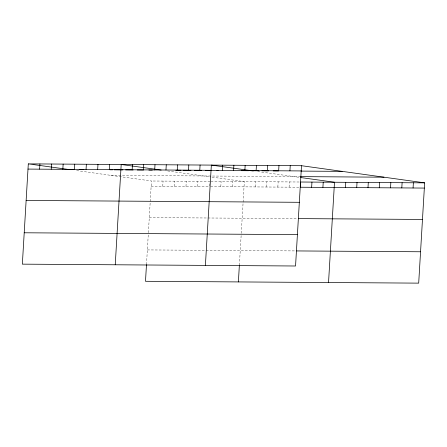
<?xml version="1.0" encoding="UTF-8"?>
<svg xmlns="http://www.w3.org/2000/svg" width="447" height="447" viewBox="0 0 447 447"><rect width="100%" height="100%" fill="white"/><g stroke="black" fill="none" stroke-linecap="round" stroke-linejoin="round"><path stroke-width="0.34" stroke-dasharray="2.23 1.68" d="M146.487 264.557L148.337 233.412M148.376 232.725L151.449 181.001L75.387 170.413M162.753 186.304L163.06 181.08M174.364 186.382L174.671 181.158M185.974 186.46L186.282 181.236M197.585 186.539L197.892 181.314M209.235 185.963L209.503 181.393L151.449 181.001M220.807 186.695L221.114 181.471M232.418 186.773L232.725 181.549M239.374 265.188L241.224 234.044M241.263 233.356L244.336 181.627L211.828 177.107M255.298 186.93L255.606 181.705M266.568 187.002L266.876 181.784M277.838 187.081L278.146 181.856M289.103 187.159L289.416 181.935M110.811 175.347L299.825 176.621M210.872 181.404L299.361 182.002M151.142 186.226L209.196 186.617M210.559 186.628L300.373 187.232M149.276 217.594L297.188 218.594M147.354 249.918L205.408 250.309M206.095 250.314L295.266 250.918M257.785 171.564L300.63 177.526M167.631 170.955L211.152 177.012"/><path stroke-width="0.67" d="M28.306 163.865L22.35 264.149L295.551 265.999L301.507 165.708L28.306 163.865L68.944 169.519L73.727 169.553M39.61 169.162L39.917 163.943M51.221 169.24L51.528 164.021M62.831 169.318L63.139 164.099M74.442 169.396L74.755 164.178M86.053 169.474L86.366 164.256M97.664 169.553L97.977 164.334M109.275 169.631L109.588 164.412M115.237 264.78L121.198 164.49L161.155 170.05M132.156 169.787L132.468 164.569M143.426 169.866L143.733 164.641M146.487 264.557L145.493 281.292L418.694 283.135L424.65 182.851L301.507 165.708M154.696 169.938L155.003 164.72M165.966 170.016L166.273 164.792M177.235 170.095L177.543 164.87M188.505 170.167L188.813 164.949M199.775 170.246L200.083 165.021M205.397 265.389L211.353 165.099L253.276 170.933M222.31 170.396L222.623 165.178M233.58 170.475L233.893 165.25M244.85 170.547L245.163 165.329M238.38 281.917L239.374 265.188M256.12 170.625L256.433 165.401M267.39 170.704L267.703 165.479M278.66 170.776L278.967 165.558M289.93 170.855L290.237 165.63M311.643 187.31L311.956 182.085M322.913 187.382L323.226 182.164M328.534 282.526L334.496 182.242L300.63 177.526M345.453 187.539L345.766 182.315M356.723 187.611L357.03 182.393M367.993 187.69L368.3 182.465M379.263 187.768L379.57 182.544M390.533 187.841L390.84 182.622M401.803 187.919L402.11 182.694M413.073 187.991L413.38 182.773M27.999 169.083L301.2 170.933M79.192 169.586L83.969 169.62M109.923 169.793L112.655 169.815M114.024 169.821L122.903 169.882M125.635 169.899L133.145 169.955M137.246 169.977L143.392 170.022M148.857 170.061L152.271 170.083M175.755 170.24L181.057 170.273M183.047 170.29L191.003 170.341M194.316 170.363L201.608 170.413M205.586 170.441L210.889 170.48M216.856 170.519L218.181 170.525M241.38 170.681L248.677 170.732M250.661 170.748L258.617 170.799M261.931 170.821L268.563 170.866M273.201 170.899L278.503 170.933M301.043 171.089L342.145 171.363M300.485 176.626L384.012 177.191M424.65 182.851L300.686 182.013L300.373 187.232L424.337 188.07M26.133 200.457L299.334 202.301M298.512 218.605L422.476 219.443M24.216 232.781L297.417 234.625M296.59 250.929L420.554 251.767"/></g></svg>
